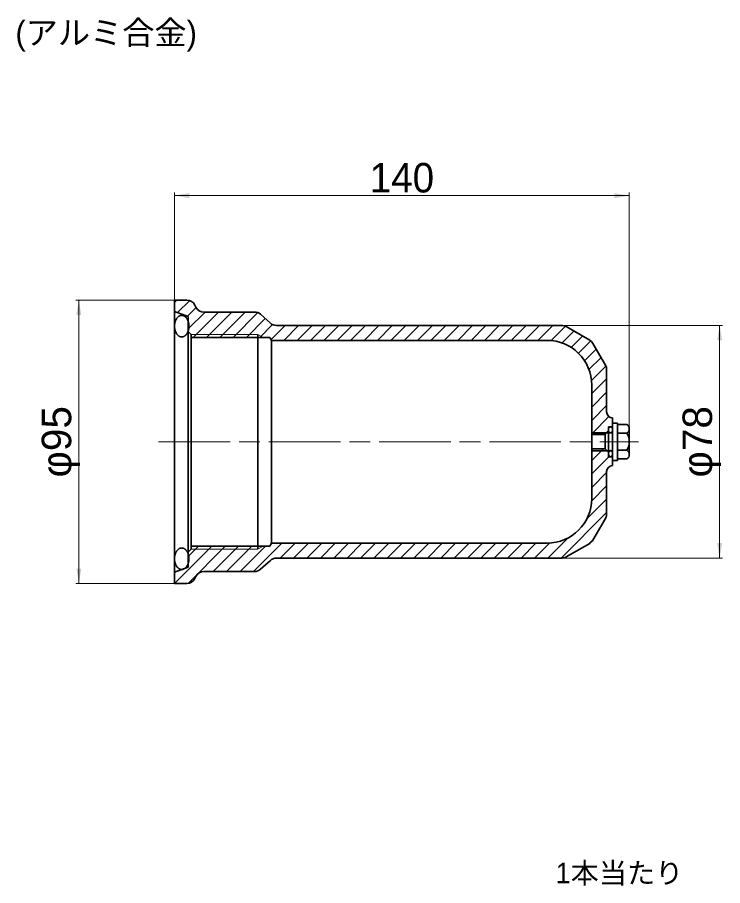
# Model space of a CAD drawing. Units: millimetres at full size, sheet at 1:2; some dimension numbers follow another scale. Extents: x 1986 to 3668, y 918 to 2106.
# Drawn here: x 2241.3 to 2478, y 1206.2 to 1497.5 of the extents above; entities that cross this region are included whole.
import ezdxf
from ezdxf.enums import TextEntityAlignment as Align

# ---------------------------------------------------------------- set-up
doc = ezdxf.new("R2010")
doc.units = ezdxf.units.MM
doc.header["$LTSCALE"] = 2
doc.linetypes.add('CHAIN', pattern=[18.5, 12, -1.5, 3.5, -1.5])
for name, color, linetype, lineweight in [('1外形線', 7, 'Continuous', 35), ('2細い実線', 3, 'Continuous', 20), ('4中心線', 1, 'CHAIN', 15), ('6寸法線', 4, 'Continuous', 13), ('7 枠・タイトル', 7, 'Continuous', 13), ('8 数量表', 7, 'Continuous', 13)]:
    doc.layers.add(name, color=color, linetype=linetype, lineweight=lineweight)
doc.styles.add('ＭＳ Ｐゴシック', font='')
doc.styles.get('ＭＳ Ｐゴシック').set_extended_font_data('MS PGothic')

# ---------------------------------------------------------------- blocks, each defined once
blk = doc.blocks.new('filled_arrow')
at = {"color": 0, "linetype": 'Continuous', "lineweight": -2}
blk.add_solid([(7.5, 1.25), (0, 0), (7.5, -1.25)], dxfattribs=at)

msp = doc.modelspace()

# ---------------------------------------------------------------- linework, layer by layer
at = {"layer": '1外形線'}
for p, q in [((2294.039, 1402.644), (2298.186, 1402.644)), ((2294.039, 1402.644), (2294.039, 1391.34)), ((2294.039, 1402.644), (2294.039, 1391.34)), ((2300.87, 1400.985), (2301.212, 1400.302)), ((2294.039, 1398.817), (2298.641, 1397.142)), ((2303.896, 1398.643), (2320.921, 1398.643)), ((2294.178, 1395.122), (2294.141, 1394.954)), ((2294.221, 1395.287), (2294.178, 1395.122)), ((2294.27, 1395.449), (2294.221, 1395.287)), ((2294.322, 1395.607), (2294.27, 1395.449)), ((2294.381, 1395.759), (2294.322, 1395.607)), ((2294.444, 1395.909), (2294.381, 1395.759)), ((2294.513, 1396.053), (2294.444, 1395.909)), ((2294.587, 1396.193), (2294.513, 1396.053)), ((2294.664, 1396.327), (2294.587, 1396.193)), ((2294.746, 1396.454), (2294.664, 1396.327)), ((2294.832, 1396.577), (2294.746, 1396.454)), ((2294.922, 1396.692), (2294.832, 1396.577)), ((2295.016, 1396.801), (2294.922, 1396.692)), ((2295.113, 1396.902), (2295.016, 1396.801)), ((2295.213, 1396.997), (2295.113, 1396.902)), ((2295.317, 1397.084), (2295.213, 1396.997)), ((2295.423, 1397.163), (2295.317, 1397.084)), ((2295.532, 1397.235), (2295.423, 1397.163)), ((2295.643, 1397.299), (2295.532, 1397.235)), ((2295.755, 1397.354), (2295.643, 1397.299)), ((2295.87, 1397.401), (2295.755, 1397.354)), ((2295.986, 1397.44), (2295.87, 1397.401)), ((2296.103, 1397.471), (2295.986, 1397.44)), ((2296.221, 1397.492), (2296.103, 1397.471)), ((2296.34, 1397.504), (2296.221, 1397.492)), ((2296.459, 1397.51), (2296.34, 1397.504)), ((2296.578, 1397.504), (2296.459, 1397.51)), ((2296.696, 1397.492), (2296.578, 1397.504)), ((2296.814, 1397.471), (2296.696, 1397.492)), ((2296.93, 1397.44), (2296.814, 1397.471)), ((2297.047, 1397.401), (2296.93, 1397.44)), ((2297.161, 1397.354), (2297.047, 1397.401)), ((2297.275, 1397.299), (2297.161, 1397.354)), ((2297.385, 1397.235), (2297.275, 1397.299)), ((2297.494, 1397.163), (2297.385, 1397.235)), ((2297.6, 1397.084), (2297.494, 1397.163)), ((2297.703, 1396.997), (2297.6, 1397.084)), ((2297.804, 1396.902), (2297.703, 1396.997)), ((2297.901, 1396.801), (2297.804, 1396.902)), ((2297.995, 1396.693), (2297.901, 1396.801)), ((2298.085, 1396.577), (2297.995, 1396.693)), ((2298.171, 1396.455), (2298.085, 1396.577)), ((2298.253, 1396.327), (2298.171, 1396.455)), ((2298.331, 1396.193), (2298.253, 1396.327)), ((2298.404, 1396.053), (2298.331, 1396.193)), ((2298.472, 1395.909), (2298.404, 1396.053)), ((2298.536, 1395.76), (2298.472, 1395.909)), ((2298.594, 1395.607), (2298.536, 1395.76)), ((2298.648, 1395.449), (2298.594, 1395.607)), ((2298.641, 1397.142), (2298.641, 1392.141)), ((2298.696, 1395.287), (2298.648, 1395.449)), ((2298.739, 1395.123), (2298.696, 1395.287)), ((2298.776, 1394.954), (2298.739, 1395.123)), ((2322.897, 1397.9), (2326.193, 1394.917)), ((2294.039, 1394.086), (2294.037, 1393.909)), ((2294.037, 1393.909), (2294.039, 1393.732)), ((2294.048, 1394.262), (2294.039, 1394.086)), ((2294.039, 1393.732), (2294.048, 1393.557)), ((2294.063, 1394.438), (2294.048, 1394.262)), ((2294.048, 1393.557), (2294.063, 1393.381)), ((2294.083, 1394.612), (2294.063, 1394.438)), ((2294.063, 1393.381), (2294.083, 1393.207)), ((2294.11, 1394.784), (2294.083, 1394.612)), ((2294.083, 1393.207), (2294.11, 1393.034)), ((2294.141, 1394.954), (2294.11, 1394.784)), ((2294.11, 1393.034), (2294.141, 1392.865)), ((2294.141, 1392.865), (2294.178, 1392.696)), ((2294.178, 1392.696), (2294.221, 1392.532)), ((2294.221, 1392.532), (2294.27, 1392.37)), ((2294.27, 1392.37), (2294.322, 1392.213)), ((2294.322, 1392.213), (2294.381, 1392.059)), ((2298.536, 1392.059), (2298.594, 1392.213)), ((2298.594, 1392.213), (2298.648, 1392.37)), ((2298.648, 1392.37), (2298.696, 1392.532)), ((2298.696, 1392.532), (2298.739, 1392.696)), ((2298.739, 1392.696), (2298.776, 1392.865)), ((2298.808, 1394.785), (2298.776, 1394.954)), ((2298.776, 1392.865), (2298.808, 1393.034)), ((2298.834, 1394.612), (2298.808, 1394.785)), ((2298.808, 1393.034), (2298.834, 1393.207)), ((2298.854, 1394.438), (2298.834, 1394.612)), ((2298.834, 1393.207), (2298.854, 1393.381)), ((2298.869, 1394.262), (2298.854, 1394.438)), ((2298.854, 1393.381), (2298.869, 1393.557)), ((2298.878, 1394.086), (2298.869, 1394.262)), ((2298.869, 1393.557), (2298.878, 1393.733)), ((2298.881, 1393.909), (2298.878, 1394.086)), ((2298.878, 1393.733), (2298.881, 1393.909)), ((2328.207, 1394.141), (2423.998, 1394.141)), ((2433.355, 1389.203), (2425.498, 1393.739)), ((2294.039, 1391.34), (2294.039, 1311.438)), ((2294.381, 1392.059), (2294.444, 1391.91)), ((2294.444, 1391.91), (2294.513, 1391.765)), ((2294.513, 1391.765), (2294.587, 1391.625)), ((2294.587, 1391.625), (2294.665, 1391.492)), ((2294.665, 1391.492), (2294.746, 1391.364)), ((2294.746, 1391.364), (2294.832, 1391.242)), ((2294.832, 1391.242), (2294.923, 1391.126)), ((2294.923, 1391.126), (2295.016, 1391.018)), ((2295.016, 1391.018), (2295.113, 1390.917)), ((2295.113, 1390.917), (2295.213, 1390.822)), ((2295.213, 1390.822), (2295.317, 1390.735)), ((2295.317, 1390.735), (2295.423, 1390.656)), ((2295.423, 1390.656), (2295.532, 1390.584)), ((2295.532, 1390.584), (2295.643, 1390.52)), ((2295.643, 1390.52), (2295.755, 1390.465)), ((2295.755, 1390.465), (2295.87, 1390.418)), ((2295.87, 1390.418), (2295.986, 1390.379)), ((2295.986, 1390.379), (2296.103, 1390.348)), ((2296.103, 1390.348), (2296.221, 1390.327)), ((2296.221, 1390.327), (2296.34, 1390.314)), ((2296.34, 1390.314), (2296.459, 1390.309)), ((2296.459, 1390.309), (2296.578, 1390.314)), ((2296.578, 1390.314), (2296.696, 1390.327)), ((2296.696, 1390.327), (2296.814, 1390.348)), ((2296.814, 1390.348), (2296.931, 1390.379)), ((2296.931, 1390.379), (2297.048, 1390.418)), ((2297.048, 1390.418), (2297.161, 1390.465)), ((2297.161, 1390.465), (2297.275, 1390.52)), ((2297.275, 1390.52), (2297.386, 1390.584)), ((2297.386, 1390.584), (2297.494, 1390.656)), ((2297.494, 1390.656), (2297.6, 1390.735)), ((2297.6, 1390.735), (2297.704, 1390.822)), ((2297.704, 1390.822), (2297.805, 1390.917)), ((2297.805, 1390.917), (2297.901, 1391.018)), ((2297.901, 1391.018), (2297.995, 1391.126)), ((2297.995, 1391.126), (2298.085, 1391.242)), ((2298.085, 1391.242), (2298.171, 1391.364)), ((2298.171, 1391.364), (2298.253, 1391.492)), ((2298.253, 1391.492), (2298.331, 1391.626)), ((2298.331, 1391.626), (2298.404, 1391.766)), ((2298.404, 1391.766), (2298.472, 1391.91)), ((2298.472, 1391.91), (2298.536, 1392.059)), ((2298.641, 1392.141), (2299.641, 1391.14)), ((2298.641, 1392.141), (2298.641, 1355.128)), ((2299.641, 1391.14), (2299.641, 1390.14)), ((2299.641, 1390.14), (2323.781, 1390.14)), ((2299.641, 1390.14), (2299.641, 1355.128)), ((2322.049, 1391.14), (2322.049, 1319.115)), ((2323.781, 1390.14), (2326.05, 1390.14)), ((2326.05, 1390.14), (2326.628, 1389.14)), ((2326.628, 1389.141), (2419.051, 1389.141)), ((2326.628, 1389.14), (2326.628, 1321.116)), ((2438.649, 1380.837), (2434.453, 1388.105)), ((2439.051, 1379.337), (2439.051, 1365.141)), ((2434.051, 1374.141), (2434.051, 1355.141)), ((2441.051, 1363.141), (2441.051, 1350.114)), ((2439.651, 1360.141), (2441.051, 1360.141)), ((2439.651, 1360.141), (2439.651, 1351.614)), ((2441.059, 1361.391), (2442.659, 1361.391)), ((2442.659, 1348.891), (2442.659, 1361.391)), ((2442.659, 1360.915), (2445.859, 1360.915)), ((2441.059, 1358.141), (2434.051, 1358.141)), ((2434.051, 1357.528), (2438.537, 1357.528)), ((2438.537, 1357.528), (2439.651, 1358.642)), ((2438.537, 1357.528), (2438.537, 1355.142)), ((2442.659, 1358.028), (2445.859, 1358.028)), ((2446.659, 1350.811), (2446.659, 1359.471)), ((2298.641, 1357.128), (2298.641, 1320.115)), ((2299.641, 1355.128), (2299.641, 1320.115)), ((2434.051, 1336.114), (2434.051, 1355.114)), ((2438.537, 1352.727), (2438.537, 1355.114)), ((2434.051, 1352.727), (2438.537, 1352.727)), ((2439.151, 1352.114), (2434.051, 1352.114)), ((2441.059, 1352.114), (2434.051, 1352.114)), ((2438.537, 1352.727), (2439.651, 1351.614)), ((2439.651, 1350.114), (2439.651, 1351.614)), ((2442.659, 1352.255), (2445.859, 1352.255)), ((2439.651, 1350.114), (2441.051, 1350.114)), ((2441.051, 1350.114), (2441.051, 1347.114)), ((2441.059, 1348.891), (2442.659, 1348.891)), ((2442.659, 1349.368), (2445.859, 1349.368)), ((2439.051, 1330.918), (2439.051, 1345.114)), ((2438.649, 1329.418), (2434.453, 1322.15)), ((2295.757, 1319.34), (2295.872, 1319.387)), ((2295.872, 1319.387), (2295.988, 1319.426)), ((2295.988, 1319.426), (2296.105, 1319.457)), ((2296.105, 1319.457), (2296.223, 1319.478)), ((2296.223, 1319.478), (2296.342, 1319.491)), ((2296.342, 1319.491), (2296.461, 1319.496)), ((2296.461, 1319.496), (2296.58, 1319.491)), ((2296.58, 1319.491), (2296.698, 1319.478)), ((2296.698, 1319.478), (2296.816, 1319.457)), ((2296.816, 1319.457), (2296.933, 1319.426)), ((2296.933, 1319.426), (2297.049, 1319.387)), ((2297.049, 1319.387), (2297.163, 1319.34)), ((2298.641, 1320.115), (2298.641, 1318.115)), ((2299.641, 1320.115), (2299.641, 1319.115)), ((2299.641, 1320.115), (2323.781, 1320.115)), ((2323.781, 1320.115), (2326.05, 1320.115)), ((2326.05, 1320.115), (2326.628, 1321.116)), ((2326.628, 1321.114), (2419.051, 1321.114)), ((2433.355, 1321.052), (2425.498, 1316.516)), ((2294.065, 1316.424), (2294.085, 1316.598)), ((2294.085, 1316.598), (2294.112, 1316.771)), ((2294.112, 1316.771), (2294.143, 1316.94)), ((2294.143, 1316.94), (2294.18, 1317.109)), ((2294.18, 1317.109), (2294.223, 1317.273)), ((2294.223, 1317.273), (2294.272, 1317.435)), ((2294.272, 1317.435), (2294.324, 1317.592)), ((2294.324, 1317.592), (2294.383, 1317.746)), ((2294.383, 1317.746), (2294.446, 1317.895)), ((2294.446, 1317.895), (2294.515, 1318.04)), ((2294.515, 1318.04), (2294.589, 1318.18)), ((2294.589, 1318.18), (2294.667, 1318.313)), ((2294.667, 1318.313), (2294.748, 1318.441)), ((2294.748, 1318.441), (2294.834, 1318.563)), ((2294.834, 1318.563), (2294.924, 1318.679)), ((2294.924, 1318.679), (2295.018, 1318.787)), ((2295.018, 1318.787), (2295.115, 1318.888)), ((2295.115, 1318.888), (2295.215, 1318.983)), ((2295.215, 1318.983), (2295.319, 1319.07)), ((2295.319, 1319.07), (2295.425, 1319.149)), ((2295.425, 1319.149), (2295.534, 1319.221)), ((2295.534, 1319.221), (2295.645, 1319.285)), ((2295.645, 1319.285), (2295.757, 1319.34)), ((2297.163, 1319.34), (2297.277, 1319.285)), ((2297.277, 1319.285), (2297.387, 1319.221)), ((2297.387, 1319.221), (2297.496, 1319.149)), ((2297.496, 1319.149), (2297.602, 1319.071)), ((2297.602, 1319.071), (2297.705, 1318.983)), ((2297.705, 1318.983), (2297.807, 1318.888)), ((2297.807, 1318.888), (2297.903, 1318.787)), ((2297.903, 1318.787), (2297.997, 1318.679)), ((2297.997, 1318.679), (2298.087, 1318.563)), ((2298.087, 1318.563), (2298.173, 1318.441)), ((2298.173, 1318.441), (2298.255, 1318.313)), ((2298.255, 1318.313), (2298.333, 1318.18)), ((2298.333, 1318.18), (2298.406, 1318.04)), ((2298.406, 1318.04), (2298.474, 1317.895)), ((2298.474, 1317.895), (2298.538, 1317.746)), ((2298.538, 1317.746), (2298.596, 1317.592)), ((2298.596, 1317.592), (2298.65, 1317.435)), ((2298.641, 1318.115), (2299.641, 1319.115)), ((2298.641, 1313.113), (2298.641, 1318.115)), ((2298.65, 1317.435), (2298.698, 1317.273)), ((2298.698, 1317.273), (2298.741, 1317.109)), ((2298.741, 1317.109), (2298.779, 1316.94)), ((2298.779, 1316.94), (2298.81, 1316.771)), ((2298.81, 1316.771), (2298.836, 1316.598)), ((2298.836, 1316.598), (2298.856, 1316.424)), ((2294.039, 1315.896), (2294.041, 1316.073)), ((2294.041, 1315.719), (2294.039, 1315.896)), ((2294.041, 1316.073), (2294.051, 1316.248)), ((2294.051, 1315.543), (2294.041, 1315.719)), ((2294.051, 1316.248), (2294.065, 1316.424)), ((2294.065, 1315.367), (2294.051, 1315.543)), ((2294.085, 1315.193), (2294.065, 1315.367)), ((2294.112, 1315.021), (2294.085, 1315.193)), ((2294.143, 1314.851), (2294.112, 1315.021)), ((2294.18, 1314.683), (2294.143, 1314.851)), ((2294.223, 1314.518), (2294.18, 1314.683)), ((2294.272, 1314.356), (2294.223, 1314.518)), ((2294.324, 1314.198), (2294.272, 1314.356)), ((2294.383, 1314.045), (2294.324, 1314.198)), ((2294.447, 1313.896), (2294.383, 1314.045)), ((2294.515, 1313.752), (2294.447, 1313.896)), ((2294.589, 1313.612), (2294.515, 1313.752)), ((2294.667, 1313.478), (2294.589, 1313.612)), ((2298.333, 1313.612), (2298.255, 1313.478)), ((2298.406, 1313.752), (2298.333, 1313.612)), ((2298.474, 1313.896), (2298.406, 1313.752)), ((2298.539, 1314.046), (2298.474, 1313.896)), ((2298.596, 1314.198), (2298.539, 1314.046)), ((2298.65, 1314.356), (2298.596, 1314.198)), ((2298.699, 1314.518), (2298.65, 1314.356)), ((2298.741, 1314.683), (2298.699, 1314.518)), ((2298.779, 1314.851), (2298.741, 1314.683)), ((2298.81, 1315.021), (2298.779, 1314.851)), ((2298.836, 1315.193), (2298.81, 1315.021)), ((2298.856, 1315.367), (2298.836, 1315.193)), ((2298.856, 1316.424), (2298.871, 1316.248)), ((2298.871, 1315.543), (2298.856, 1315.367)), ((2298.871, 1316.248), (2298.88, 1316.073)), ((2298.88, 1315.719), (2298.871, 1315.543)), ((2298.88, 1316.073), (2298.883, 1315.896)), ((2298.883, 1315.896), (2298.88, 1315.719)), ((2322.897, 1312.355), (2326.193, 1315.338)), ((2328.207, 1316.114), (2423.998, 1316.114)), ((2294.039, 1311.438), (2298.641, 1313.113)), ((2294.039, 1311.438), (2294.039, 1307.611)), ((2294.748, 1313.351), (2294.667, 1313.478)), ((2294.834, 1313.228), (2294.748, 1313.351)), ((2294.925, 1313.113), (2294.834, 1313.228)), ((2295.018, 1313.004), (2294.925, 1313.113)), ((2295.115, 1312.903), (2295.018, 1313.004)), ((2295.215, 1312.808), (2295.115, 1312.903)), ((2295.32, 1312.721), (2295.215, 1312.808)), ((2295.425, 1312.642), (2295.32, 1312.721)), ((2295.534, 1312.57), (2295.425, 1312.642)), ((2295.645, 1312.506), (2295.534, 1312.57)), ((2295.758, 1312.451), (2295.645, 1312.506)), ((2295.872, 1312.404), (2295.758, 1312.451)), ((2295.988, 1312.365), (2295.872, 1312.404)), ((2296.105, 1312.334), (2295.988, 1312.365)), ((2296.223, 1312.313), (2296.105, 1312.334)), ((2296.342, 1312.301), (2296.223, 1312.313)), ((2296.461, 1312.295), (2296.342, 1312.301)), ((2296.58, 1312.301), (2296.461, 1312.295)), ((2296.698, 1312.313), (2296.58, 1312.301)), ((2296.816, 1312.334), (2296.698, 1312.313)), ((2296.933, 1312.365), (2296.816, 1312.334)), ((2297.05, 1312.404), (2296.933, 1312.365)), ((2297.163, 1312.451), (2297.05, 1312.404)), ((2297.277, 1312.506), (2297.163, 1312.451)), ((2297.388, 1312.57), (2297.277, 1312.506)), ((2297.496, 1312.642), (2297.388, 1312.57)), ((2297.602, 1312.721), (2297.496, 1312.642)), ((2297.706, 1312.808), (2297.602, 1312.721)), ((2297.807, 1312.903), (2297.706, 1312.808)), ((2297.904, 1313.004), (2297.807, 1312.903)), ((2297.997, 1313.113), (2297.904, 1313.004)), ((2298.087, 1313.228), (2297.997, 1313.113)), ((2298.173, 1313.351), (2298.087, 1313.228)), ((2298.255, 1313.478), (2298.173, 1313.351)), ((2303.896, 1311.612), (2320.921, 1311.612)), ((2300.87, 1309.27), (2301.212, 1309.953)), ((2294.039, 1307.611), (2298.186, 1307.611))]:
    msp.add_line(p, q, dxfattribs=at)
for centre, radius, start, end in [((2298.186, 1399.643), 3.001, 26.56505, 90), ((2303.896, 1401.644), 3.001, 206.56505, 270), ((2320.921, 1395.642), 3.001, 48.81408, 90), ((2328.207, 1397.142), 3.001, 227.85137, 270), ((2423.998, 1391.141), 3, 60, 90), ((2419.051, 1374.141), 15, 0, 90), ((2431.855, 1386.605), 3, 30, 60), ((2436.051, 1379.337), 3, 0, 30), ((2441.051, 1365.141), 2, 180, 270), ((2444.957, 1359.471), 1.702, 302.0046, 57.9954), ((2441.051, 1355.141), 5.608, 329.02089, 30.97911), ((2444.957, 1350.811), 1.702, 302.0046, 57.9954), ((2441.051, 1345.114), 2, 90, 180), ((2419.051, 1336.114), 15, 270, 0), ((2436.051, 1330.918), 3, 330, 0), ((2431.855, 1323.65), 3, 300, 330), ((2431.855, 1323.65), 3, 300, 330), ((2423.998, 1319.114), 3, 270, 300), ((2328.207, 1313.113), 3.001, 90, 132.14863), ((2303.896, 1308.611), 3.001, 90, 153.43495), ((2320.921, 1314.613), 3.001, 270, 311.18592), ((2298.186, 1310.612), 3.001, 270, 333.43495)]:
    msp.add_arc(centre, radius, start, end, dxfattribs=at)
for centre, major_axis in [((2440.372, 1359.125), (0, 1.016)), ((2440.372, 1351.13), (0, -1.016))]:
    msp.add_ellipse(centre, major_axis=major_axis, ratio=0.688699, dxfattribs=at)
at = {"layer": '2細い実線'}
for p, q in [((2294.039, 1401.884), (2294.799, 1402.644)), ((2295.082, 1398.437), (2299.135, 1402.49)), ((2298.374, 1397.239), (2301.29, 1400.156)), ((2298.641, 1393.016), (2304.268, 1398.643)), ((2300.255, 1390.14), (2308.758, 1398.643)), ((2304.745, 1390.14), (2313.248, 1398.643)), ((2309.235, 1390.14), (2317.738, 1398.643)), ((2313.725, 1390.14), (2322.02, 1398.434)), ((2318.215, 1390.14), (2324.513, 1396.438)), ((2322.706, 1390.14), (2326.973, 1394.407)), ((2326.469, 1389.414), (2331.197, 1394.141)), ((2330.687, 1389.141), (2335.687, 1394.141)), ((2335.177, 1389.141), (2340.177, 1394.141)), ((2339.668, 1389.141), (2344.668, 1394.141)), ((2344.158, 1389.141), (2349.158, 1394.141)), ((2348.648, 1389.141), (2353.648, 1394.141)), ((2353.138, 1389.141), (2358.138, 1394.141)), ((2357.628, 1389.141), (2362.628, 1394.141)), ((2362.118, 1389.141), (2367.118, 1394.141)), ((2366.608, 1389.141), (2371.608, 1394.141)), ((2371.098, 1389.141), (2376.098, 1394.141)), ((2375.589, 1389.141), (2380.589, 1394.141)), ((2380.079, 1389.141), (2385.079, 1394.141)), ((2384.569, 1389.141), (2389.569, 1394.141)), ((2389.059, 1389.141), (2394.059, 1394.141)), ((2393.549, 1389.141), (2398.549, 1394.141)), ((2398.039, 1389.141), (2403.039, 1394.141)), ((2402.529, 1389.141), (2407.529, 1394.141)), ((2407.019, 1389.141), (2412.019, 1394.141)), ((2411.51, 1389.141), (2416.51, 1394.141)), ((2416, 1389.141), (2421, 1394.141)), ((2420.427, 1389.078), (2425.227, 1393.878)), ((2424.103, 1388.265), (2428.085, 1392.246)), ((2299.641, 1391.14), (2322.049, 1391.14)), ((2322.049, 1391.14), (2323.781, 1390.14)), ((2427.117, 1386.788), (2430.931, 1390.603)), ((2429.612, 1384.793), (2433.75, 1388.931)), ((2431.627, 1382.318), (2435.537, 1386.228)), ((2433.126, 1379.327), (2437.18, 1383.381)), ((2433.972, 1375.682), (2438.808, 1380.519)), ((2434.051, 1371.271), (2439.051, 1376.271)), ((2434.051, 1366.781), (2439.051, 1371.781)), ((2434.051, 1362.291), (2439.051, 1367.291)), ((2434.051, 1357.801), (2439.817, 1363.567)), ((2440.881, 1360.141), (2441.051, 1360.311)), ((2438.268, 1357.528), (2439.651, 1358.911)), ((2437.957, 1352.727), (2434.051, 1348.821)), ((2439.834, 1350.114), (2434.051, 1344.331)), ((2439.051, 1344.841), (2434.051, 1339.841)), ((2439.051, 1340.35), (2434.03, 1335.33)), ((2439.051, 1335.86), (2432.332, 1329.141)), ((2439.051, 1331.37), (2423.795, 1316.114)), ((2426.024, 1322.833), (2419.305, 1316.114)), ((2434.633, 1322.462), (2433.042, 1320.871)), ((2306.563, 1320.115), (2294.058, 1307.611)), ((2311.053, 1320.115), (2298.573, 1307.636)), ((2302.073, 1320.115), (2298.641, 1316.683)), ((2315.543, 1320.115), (2307.04, 1311.612)), ((2320.033, 1320.115), (2311.53, 1311.612)), ((2324.523, 1320.115), (2316.02, 1311.612)), ((2330.012, 1321.114), (2320.51, 1311.612)), ((2322.049, 1319.115), (2323.781, 1320.115)), ((2334.502, 1321.114), (2329.502, 1316.114)), ((2338.992, 1321.114), (2333.992, 1316.114)), ((2343.482, 1321.114), (2338.482, 1316.114)), ((2347.972, 1321.114), (2342.972, 1316.114)), ((2352.463, 1321.114), (2347.463, 1316.114)), ((2356.953, 1321.114), (2351.953, 1316.114)), ((2361.443, 1321.114), (2356.443, 1316.114)), ((2365.933, 1321.114), (2360.933, 1316.114)), ((2370.423, 1321.114), (2365.423, 1316.114)), ((2374.913, 1321.114), (2369.913, 1316.114)), ((2379.403, 1321.114), (2374.403, 1316.114)), ((2383.893, 1321.114), (2378.893, 1316.114)), ((2388.384, 1321.114), (2383.384, 1316.114)), ((2392.874, 1321.114), (2387.874, 1316.114)), ((2397.364, 1321.114), (2392.364, 1316.114)), ((2401.854, 1321.114), (2396.854, 1316.114)), ((2406.344, 1321.114), (2401.344, 1316.114)), ((2410.834, 1321.114), (2405.834, 1316.114)), ((2415.324, 1321.114), (2410.324, 1316.114)), ((2419.835, 1321.134), (2414.814, 1316.114)), ((2299.641, 1319.115), (2322.049, 1319.115))]:
    msp.add_line(p, q, dxfattribs=at)
at = {"layer": '4中心線'}
msp.add_line((2288.719, 1355.128), (2449.712, 1355.128), dxfattribs=at)
at = {"layer": '6寸法線'}
for p, q in [((2294.039, 1402.707), (2294.039, 1438.7)), ((2446.659, 1437.7), (2294.039, 1437.7)), ((2446.659, 1355.19), (2446.659, 1438.7)), ((2293.976, 1402.644), (2260.925, 1402.644)), ((2261.925, 1402.644), (2261.925, 1307.611)), ((2424.061, 1394.141), (2477.979, 1394.141)), ((2476.979, 1394.141), (2476.979, 1316.114)), ((2424.061, 1316.114), (2477.979, 1316.114)), ((2293.976, 1307.611), (2260.925, 1307.611))]:
    msp.add_line(p, q, dxfattribs=at)

# ---------------------------------------------------------------- block references
at = {"layer": '6寸法線', "xscale": 0.667, "yscale": 0.667}
msp.add_blockref('filled_arrow', (2294.039, 1437.7), dxfattribs=at)
for p, rotation in [((2446.659, 1437.7), 180), ((2261.925, 1402.644), 270), ((2476.979, 1394.141), 270), ((2476.979, 1316.114), 90), ((2261.925, 1307.611), 90)]:
    msp.add_blockref('filled_arrow', p, dxfattribs=dict(at, rotation=rotation))

# ---------------------------------------------------------------- texts
at = {"layer": '6寸法線', "style": 'ＭＳ Ｐゴシック'}
msp.add_text('140', height=9.897, dxfattribs=at).set_placement((2370.349, 1443.7), align=Align.MIDDLE_CENTER)
at = {"layer": '6寸法線', "style": 'ＭＳ Ｐゴシック', "width": 1.05}
for s, p in [('φ95', (2254.419, 1355.128)), ('φ78', (2469.473, 1355.128))]:
    msp.add_text(s, height=9.897, rotation=90, dxfattribs=at).set_placement(p, align=Align.MIDDLE_CENTER)
at = {"layer": '7 枠・タイトル', "style": 'ＭＳ Ｐゴシック'}
msp.add_text('(アルミ合金)', height=7.918, dxfattribs=at).set_placement((2240.656, 1486.027), align=Align.BOTTOM_LEFT)
at = {"layer": '8 数量表', "style": 'ＭＳ Ｐゴシック'}
msp.add_text('1本当たり', height=6.928, dxfattribs=at).set_placement((2443.354, 1210.466), align=Align.MIDDLE_CENTER)

doc.saveas('drawing.dxf')
